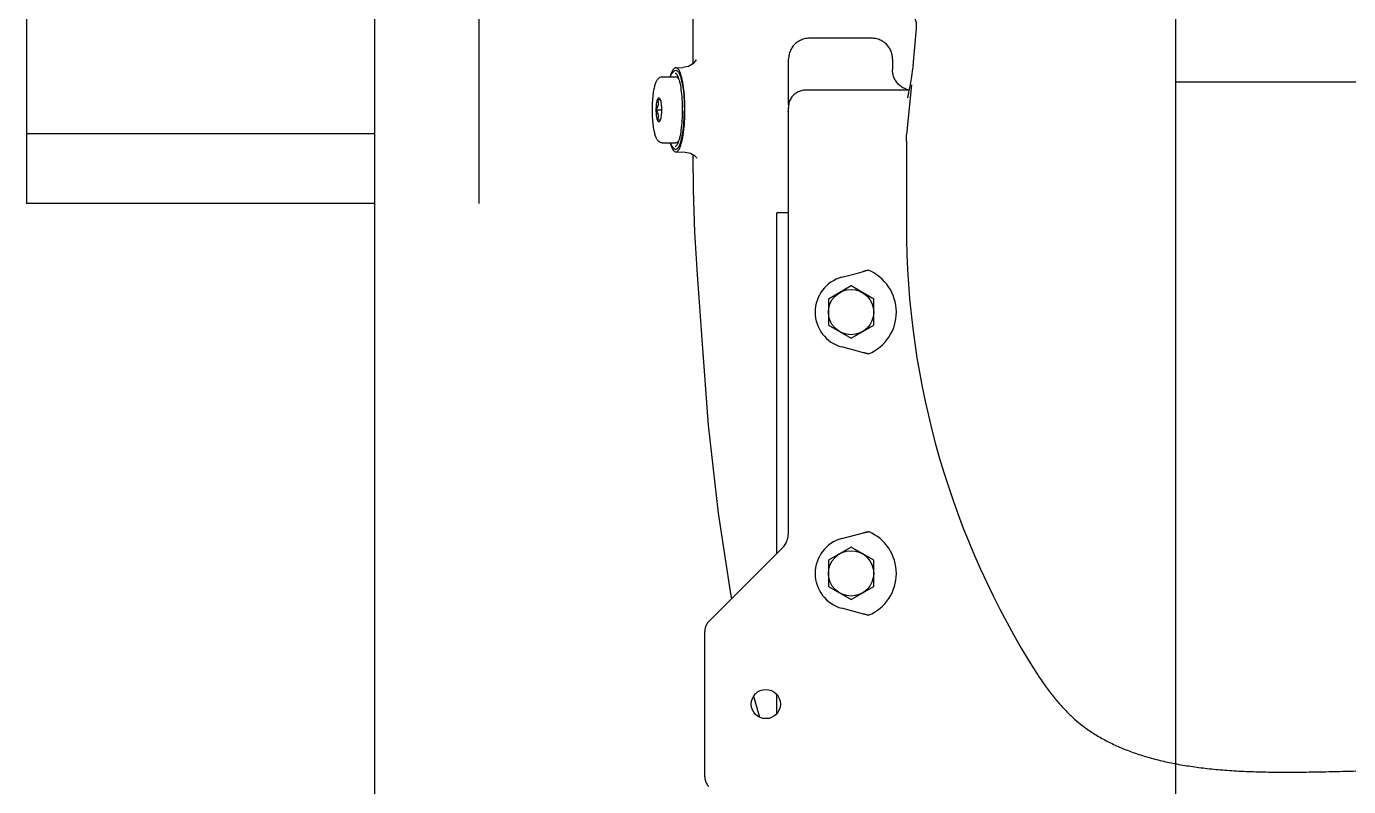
# Model space of a CAD drawing. Header units: millimetres. Extents: x 156850 to 204135, y 56350 to 74150.
# Drawn here: x 173950 to 174329.7, y 60029.8 to 60247.9 of the extents above; entities that cross this region are included whole.
import ezdxf

# ---------------------------------------------------------------- set-up
doc = ezdxf.new("R2010")
doc.units = ezdxf.units.MM
doc.header["$LTSCALE"] = 150
doc.layers.add('-----33 Equipment', color=5, linetype='Continuous')

# ---------------------------------------------------------------- blocks, each defined once
blk = doc.blocks.new('X-2F-PLAN$0$A$C73FA2420')
at = {"color": 0, "linetype": 'Continuous'}
for p, q in [((460.24, 1505.67), (460.24, 1501.77)), ((466.74, 1506.27), (466.74, 1507.02)), ((469.74, 1507.4), (469.74, 1505.9)), ((472.74, 1507.02), (472.74, 1506.29)), ((479.24, 1505.67), (479.24, 1501.77)), ((457.65, 1501.78), (457.61, 1499.08)), ((457.65, 1501.78), (457.65, 1501.77)), ((459.09, 1502.72), (458.69, 1502.34)), ((480.4, 1502.72), (480.8, 1502.34)), ((481.83, 1501.77), (481.83, 1501.78)), ((481.83, 1501.78), (481.87, 1499.79)), ((434.65, 1496.43), (422.36, 1495.68)), ((456.94, 1496.93), (456.74, 1496.93)), ((585.6, 1496.93), (482.91, 1496.93)), ((278.34, 1493.47), (320.03, 1493.47)), ((322.86, 1492.3), (343.93, 1471.23)), ((409.21, 1494.71), (403.79, 1494.35)), ((456.04, 1495.83), (455.86, 1495.71)), ((301.49, 1479.44), (295.4, 1477.73)), ((296.4, 1472.82), (301.97, 1472.82)), ((342.33, 1472.82), (440.18, 1472.82)), ((348.17, 1469.47), (470.39, 1469.47)), ((440.18, 1469.47), (440.18, 1472.82)), ((469.21, 1469.48), (440.18, 1469.48)), ((471.24, 1469.39), (484.3, 1469.39)), ((475.38, 1434.81), (475.38, 1464.48)), ((490.3, 1445.56), (490.3, 1463.39)), ((332.93, 1457.94), (329.18, 1451.46)), ((340.43, 1457.95), (332.94, 1457.95)), ((344.18, 1451.46), (340.44, 1457.94)), ((407.93, 1457.94), (404.18, 1451.46)), ((415.43, 1457.95), (407.94, 1457.95)), ((419.18, 1451.46), (415.44, 1457.94)), ((325.01, 1447.89), (326.69, 1454.13)), ((329.18, 1451.44), (332.93, 1444.96)), ((340.44, 1444.96), (344.18, 1451.44)), ((346.68, 1454.13), (348.35, 1447.89)), ((400.01, 1447.89), (401.69, 1454.13)), ((404.18, 1451.44), (407.93, 1444.96)), ((415.44, 1444.96), (419.18, 1451.44)), ((421.68, 1454.13), (422.99, 1449.23)), ((332.94, 1444.95), (340.43, 1444.95)), ((407.94, 1444.95), (415.43, 1444.95)), ((484.3, 1439.56), (481.3, 1439.56)), ((460.74, 1435.58), (436.74, 1435.58)), ((476.94, 1434.14), (462.62, 1435.49)), ((474.5, 1434.98), (474.2, 1435.04)), ((474.83, 1434.92), (474.5, 1434.98)), ((475.2, 1434.85), (474.83, 1434.92)), ((475.6, 1434.77), (475.2, 1434.85)), ((476.04, 1434.69), (475.6, 1434.77)), ((476.52, 1434.61), (476.04, 1434.69)), ((477.02, 1434.52), (476.52, 1434.61)), ((477.56, 1434.43), (477.02, 1434.52)), ((478.12, 1434.33), (477.56, 1434.43)), ((478.71, 1434.23), (478.12, 1434.33)), ((479.33, 1434.13), (478.71, 1434.23)), ((479.96, 1434.03), (479.33, 1434.13)), ((480.95, 1433.87), (479.96, 1434.03)), ((481.97, 1433.71), (480.95, 1433.87)), ((482.34, 1433.66), (481.97, 1433.71)), ((482.34, 1433.66), (493.12, 1432.65))]:
    blk.add_line(p, q, dxfattribs=at)
for points in [[(456.74, 1496.93), (446.72, 1496.83), (434.65, 1496.43)], [(457.61, 1499.09), (457.31, 1497.57), (456.66, 1496.43), (456.04, 1495.83)], [(483.98, 1495.98), (484.07, 1495.95), (483.67, 1496.19), (482.93, 1496.89), (482.21, 1498.11), (481.87, 1499.79)], [(403.79, 1494.35), (379.2, 1492.46), (354.01, 1489.65), (330.25, 1485.97), (329.37, 1485.79)], [(422.36, 1495.68), (415.86, 1495.19), (409.21, 1494.71)], [(474.2, 1435.04), (473.93, 1435.09), (473.82, 1435.12), (473.71, 1435.14), (473.6, 1435.17), (473.51, 1435.19), (473.43, 1435.21), (473.35, 1435.23), (473.29, 1435.24), (473.23, 1435.26), (473.19, 1435.27), (473.16, 1435.28), (473.14, 1435.28), (473.14, 1435.28)]]:
    blk.add_lwpolyline(points, dxfattribs=at)
for centre, radius in [((299.18, 1475.95), 4.19), ((336.68, 1451.45), 6.5), ((411.68, 1451.45), 6.5)]:
    blk.add_circle(centre, radius, dxfattribs=at)
for centre, radius, start, end in [((336.68, 1451.45), 10.35, 15, 165), ((411.68, 1451.45), 10.35, 15, 165), ((336.68, 1451.45), 7.5, 119.9264, 120.0736), ((336.68, 1451.45), 7.5, 59.9264, 60.0736), ((411.68, 1451.45), 7.5, 119.9264, 120.0736), ((411.68, 1451.45), 7.5, 59.9264, 60.0736), ((336.68, 1451.45), 7.5, 179.9264, 180.0736), ((336.68, 1451.45), 7.5, 359.9264, 0.0736), ((411.68, 1451.45), 7.5, 179.9264, 180.0736), ((411.68, 1451.45), 7.5, 359.9264, 0.0736), ((336.68, 1451.45), 13, 202.7409, 337.2591), ((336.68, 1451.45), 7.5, 239.9264, 240.0736), ((336.68, 1451.45), 7.5, 299.9264, 300.0736), ((411.68, 1451.45), 13, 202.7409, 337.6416), ((411.68, 1451.45), 7.5, 239.9264, 240.0736), ((411.68, 1451.45), 7.5, 299.9264, 300.0736), ((436.74, 1195.61), 239.97, 90, 122.4528), ((420.64, 1220.92), 209.97, 122.4528, 122.7916)]:
    blk.add_arc(centre, radius, start, end, dxfattribs=at)
for points, start_tangent, end_tangent in [([(460.24, 1505.67), (460.42, 1506.35), (460.87, 1506.9), (461.54, 1507.32), (462.46, 1507.68), (463.76, 1508), (465.52, 1508.28), (467.58, 1508.45), (469.74, 1508.51)], (0, 1), (1, 0)), ([(469.74, 1508.51), (471.92, 1508.45), (473.99, 1508.27), (475.75, 1508), (477.04, 1507.67), (477.96, 1507.31), (478.62, 1506.9), (479.07, 1506.35), (479.24, 1505.67)], (1, 0), (0, -1)), ([(466.37, 1506.48), (466.28, 1506.65), (466.4, 1506.84), (466.74, 1507.02)], (-0.70412, 0.710081), (0.936365, 0.351029)), ([(466.74, 1506.27), (466.4, 1506.46), (466.37, 1506.48)], (-0.936365, 0.351029), (-0.70412, 0.710081)), ([(466.74, 1507.02), (467.29, 1507.18), (468.01, 1507.3), (468.84, 1507.37), (469.74, 1507.4)], (0.936365, 0.351029), (1, 0)), ([(466.74, 1507.02), (467.37, 1506.81), (467.96, 1506.74), (468.53, 1506.81), (469.12, 1507.03), (469.74, 1507.4)], (0.915752, -0.401744), (0.823609, 0.567159)), ([(469.74, 1505.9), (468.84, 1505.93), (468.01, 1506), (467.29, 1506.12), (466.74, 1506.27)], (-1, 0), (-0.936365, 0.351029)), ([(469.74, 1507.4), (470.64, 1507.37), (471.48, 1507.3), (472.19, 1507.18), (472.74, 1507.02)], (1, 0), (0.936365, -0.351029)), ([(469.74, 1507.4), (470.37, 1507.03), (470.96, 1506.81), (471.53, 1506.74), (472.12, 1506.81), (472.74, 1507.02)], (0.823609, -0.567159), (0.915752, 0.401744)), ([(472.74, 1506.27), (472.19, 1506.12), (471.48, 1506), (470.64, 1505.93), (469.74, 1505.9)], (-0.936365, -0.351029), (-1, 0)), ([(472.74, 1507.02), (473.09, 1506.84), (473.21, 1506.65), (473.12, 1506.48)], (0.936365, -0.351029), (-0.70412, -0.710081)), ([(473.12, 1506.48), (473.09, 1506.46), (472.74, 1506.27)], (-0.70412, -0.710081), (-0.936365, -0.351029)), ([(458.14, 1502.51), (457.65, 1501.78)], (-0.790379, -0.612618), (-0.019038, -0.999819)), ([(457.65, 1501.77), (458.14, 1501.03)], (0, -1), (0.790379, -0.612618)), ([(459.57, 1503.18), (458.14, 1502.51)], (-0.954415, -0.298484), (-0.790379, -0.612618)), ([(458.14, 1501.03), (458.43, 1500.83)], (0.790379, -0.612618), (0.85383, -0.520551)), ([(458.69, 1502.33), (458.4, 1501.8)], (-0.711406, -0.702782), (0, -1)), ([(458.4, 1501.8), (458.5, 1501.5)], (0, -1), (0.528577, -0.848886)), ([(458.43, 1500.83), (458.58, 1500.75)], (0.85383, -0.520551), (0.880127, -0.474738)), ([(458.5, 1501.5), (458.63, 1501.33)], (0.528577, -0.848886), (0.670705, -0.741724)), ([(458.58, 1500.75), (459.57, 1500.35), (461.48, 1499.86)], (0.880127, -0.474738), (0.978787, -0.204881)), ([(458.63, 1501.33), (458.96, 1501.04)], (0.670705, -0.741724), (0.80265, -0.59645)), ([(458.81, 1502.44), (458.69, 1502.33)], (-0.759948, -0.649984), (-0.711406, -0.702782)), ([(458.96, 1501.04), (459.75, 1500.6)], (0.80265, -0.59645), (0.931802, -0.362968)), ([(459.1, 1502.76), (459.66, 1503.12)], (0.739582, 0.673067), (0.895565, 0.44493)), ([(459.99, 1501.29), (459.24, 1501.84), (459.2, 1501.98)], (-0.929009, 0.370058), (-0.11677, 0.993159)), ([(460.24, 1503.38), (459.57, 1503.18)], (-0.964644, -0.263556), (-0.954415, -0.298484)), ([(459.66, 1503.12), (460.23, 1503.37)], (0.895565, 0.44493), (0.929417, 0.369032)), ([(459.75, 1500.6), (460.57, 1500.35), (461.59, 1500.11)], (0.931802, -0.362968), (0.975341, -0.220704)), ([(460.07, 1501.25), (459.99, 1501.29)], (-0.930267, 0.366884), (-0.929009, 0.370058)), ([(461.58, 1500.74), (460.07, 1501.25)], (-0.965131, 0.261766), (-0.930267, 0.366884)), ([(460.4, 1503.42), (460.24, 1503.38)], (-0.966805, -0.255516), (-0.964644, -0.263556)), ([(461.57, 1500.72), (460.86, 1501.04), (460.31, 1501.52), (460.27, 1501.77)], (-0.936448, 0.350805), (0, 1)), ([(461.48, 1499.86), (461.83, 1499.79), (464.72, 1499.39), (468.02, 1499.18), (469.74, 1499.15)], (0.978787, -0.204881), (1, 0)), ([(461.74, 1500.7), (461.58, 1500.74)], (-0.968866, 0.247587), (-0.965131, 0.261766)), ([(461.59, 1500.11), (462.62, 1499.89)], (0.975341, -0.220704), (0.982991, -0.183656)), ([(463.88, 1500.3), (461.74, 1500.7)], (-0.990748, 0.135714), (-0.968866, 0.247587)), ([(462.62, 1499.89), (463.08, 1499.81)], (0.982991, -0.183656), (0.986315, -0.164873)), ([(463.08, 1499.81), (466.24, 1499.46), (469.74, 1499.34)], (0.986315, -0.164873), (1, 0)), ([(469.74, 1499.93), (466.68, 1500.02), (463.88, 1500.3)], (-1, 0), (-0.990748, 0.135714)), ([(475.61, 1500.3), (472.81, 1500.02), (469.74, 1499.93)], (-0.990754, -0.135669), (-1, 0)), ([(469.74, 1499.15), (471.46, 1499.18), (474.77, 1499.39), (477.66, 1499.79), (478.01, 1499.86)], (1, 0), (0.978789, 0.204872)), ([(476.41, 1499.81), (473.25, 1499.46), (469.74, 1499.34)], (-0.986315, -0.164873), (-1, 0)), ([(477.75, 1500.7), (475.61, 1500.3)], (-0.968851, -0.247645), (-0.990754, -0.135669)), ([(476.87, 1499.89), (476.41, 1499.81)], (-0.982991, -0.183656), (-0.986315, -0.164873)), ([(477.9, 1500.11), (476.87, 1499.89)], (-0.975342, -0.220697), (-0.982991, -0.183656)), ([(477.91, 1500.74), (477.75, 1500.7)], (-0.965134, -0.261757), (-0.968851, -0.247645)), ([(479.73, 1500.6), (478.92, 1500.35), (477.9, 1500.11)], (-0.931802, -0.362968), (-0.975342, -0.220697)), ([(479.42, 1501.25), (477.91, 1500.74)], (-0.930391, -0.366568), (-0.965134, -0.261757)), ([(479.22, 1501.77), (479.17, 1501.52), (478.63, 1501.04), (477.92, 1500.72)], (0, -1), (-0.936462, -0.350769)), ([(478.01, 1499.86), (479.92, 1500.35), (480.91, 1500.75)], (0.978789, 0.204872), (0.880172, 0.474655)), ([(479.1, 1503.43), (479.26, 1503.37)], (0.937092, -0.349083), (0.929449, -0.368949)), ([(479.92, 1503.18), (479.25, 1503.38)], (-0.954414, 0.298485), (-0.964644, 0.263556)), ([(479.26, 1503.37), (479.83, 1503.12)], (0.929449, -0.368949), (0.89588, -0.444297)), ([(479.5, 1501.29), (479.42, 1501.25)], (-0.929169, -0.369656), (-0.930391, -0.366568)), ([(480.24, 1501.82), (479.5, 1501.29)], (-0.388664, -0.921379), (-0.929169, -0.369656)), ([(480.53, 1501.04), (479.73, 1500.6)], (-0.80265, -0.59645), (-0.931802, -0.362968)), ([(479.83, 1503.12), (480.39, 1502.76)], (0.89588, -0.444297), (0.738866, -0.673852)), ([(481, 1502.74), (479.92, 1503.18)], (-0.865131, 0.501547), (-0.954414, 0.298485)), ([(480.29, 1501.98), (480.25, 1501.83), (480.24, 1501.82)], (-0.119499, -0.992834), (-0.388664, -0.921379)), ([(480.86, 1501.33), (480.53, 1501.04)], (-0.670705, -0.741724), (-0.80265, -0.59645)), ([(480.68, 1502.44), (480.79, 1502.33)], (0.759897, -0.650043), (0.711406, -0.702782)), ([(480.79, 1502.33), (481.08, 1501.8)], (0.711406, -0.702782), (0, -1)), ([(480.99, 1501.5), (480.86, 1501.33)], (-0.528953, -0.848651), (-0.670705, -0.741724)), ([(480.91, 1500.75), (481.3, 1501)], (0.880172, 0.474655), (0.801844, 0.597534)), ([(481.08, 1501.8), (480.99, 1501.5)], (0, -1), (-0.528953, -0.848651)), ([(481.83, 1501.78), (481.35, 1502.51), (481, 1502.74)], (-0.019038, 0.999819), (-0.865131, 0.501547)), ([(481.3, 1501), (481.35, 1501.03)], (0.801844, 0.597534), (0.790376, 0.612622)), ([(481.35, 1501.03), (481.83, 1501.77)], (0.790376, 0.612622), (0, 1)), ([(278.34, 1493.47), (277.82, 1493.44), (277.31, 1493.34), (276.81, 1493.17), (276.34, 1492.94), (275.91, 1492.65), (275.51, 1492.3)], (-1, 0), (-0.707107, -0.707107)), ([(322.86, 1492.3), (322.46, 1492.65), (322.03, 1492.94), (321.56, 1493.17), (321.06, 1493.34), (320.55, 1493.44), (320.03, 1493.47)], (-0.707107, 0.707107), (-1, 0)), ([(343.93, 1471.23), (344.43, 1470.78), (344.98, 1470.39), (345.57, 1470.07), (346.19, 1469.81), (346.83, 1469.62), (347.5, 1469.51), (348.17, 1469.47)], (0.707107, -0.707107), (1, 0)), ([(469.21, 1469.48), (469.28, 1469.48)], (1, 0), (0.999918, -0.012805)), ([(475.38, 1464.48), (475.34, 1465.13), (475.21, 1465.77), (475, 1466.39), (474.71, 1466.97), (474.35, 1467.52), (473.92, 1468.01), (473.43, 1468.44), (472.89, 1468.8), (472.3, 1469.09), (471.68, 1469.3), (471.04, 1469.43), (470.39, 1469.47)], (0, 1), (-1, 0)), ([(490.3, 1463.39), (490.26, 1464.02), (490.17, 1464.64), (490, 1465.25), (489.78, 1465.83), (489.49, 1466.39), (489.15, 1466.92), (488.76, 1467.41), (488.31, 1467.85), (487.82, 1468.24), (487.3, 1468.59), (486.74, 1468.87), (486.15, 1469.1), (485.55, 1469.26), (484.92, 1469.36), (484.3, 1469.39)], (0, 1), (-1, 0)), ([(324.69, 1446.45), (324.69, 1446.5), (324.7, 1446.57), (324.72, 1446.67), (324.75, 1446.8), (324.78, 1446.96), (324.83, 1447.15), (324.88, 1447.38), (324.95, 1447.63), (325.01, 1447.89)], (-0.036022, 0.999351), (0.258819, 0.965926)), ([(348.35, 1447.89), (348.42, 1447.63), (348.49, 1447.38), (348.54, 1447.15), (348.59, 1446.96), (348.62, 1446.8), (348.65, 1446.67), (348.66, 1446.57), (348.67, 1446.5), (348.67, 1446.43)], (0.258819, -0.965926), (-0.386565, -0.922262)), ([(399.69, 1446.45), (399.69, 1446.5), (399.7, 1446.57), (399.72, 1446.67), (399.75, 1446.8), (399.78, 1446.96), (399.83, 1447.15), (399.88, 1447.38), (399.95, 1447.63), (400.01, 1447.89)], (-0.036022, 0.999351), (0.258819, 0.965926)), ([(422.99, 1449.23), (423.18, 1448.58), (423.37, 1447.96)], (0.258819, -0.965926), (0.317184, -0.948364)), ([(423.37, 1447.96), (423.45, 1447.74), (423.52, 1447.51), (423.58, 1447.31), (423.63, 1447.13), (423.67, 1446.97), (423.69, 1446.83), (423.71, 1446.72), (423.72, 1446.63)], (0.317184, -0.948364), (0.04747, -0.998873)), ([(324.69, 1446.43), (324.69, 1446.45)], (-0.386565, 0.922262), (-0.036022, 0.999351)), ([(399.69, 1446.43), (399.69, 1446.45)], (-0.386565, 0.922262), (-0.036022, 0.999351)), ([(423.72, 1446.63), (423.71, 1446.54), (423.7, 1446.51)], (0.047462, -0.998873), (-0.680021, -0.733192)), ([(484.3, 1439.56), (484.92, 1439.6), (485.55, 1439.7), (486.15, 1439.86), (486.74, 1440.08), (487.3, 1440.37), (487.82, 1440.71), (488.31, 1441.11), (488.76, 1441.55), (489.15, 1442.04), (489.49, 1442.56), (489.78, 1443.12), (490, 1443.71), (490.17, 1444.32), (490.26, 1444.94), (490.3, 1445.56)], (1, 0), (0, 1)), ([(475.43, 1434.8), (475.43, 1434.81), (475.59, 1435.42), (475.82, 1436.01), (476.1, 1436.57), (476.44, 1437.09), (476.84, 1437.58), (477.28, 1438.02), (477.77, 1438.42), (478.3, 1438.76), (478.86, 1439.05), (479.44, 1439.27), (480.05, 1439.43), (480.67, 1439.53), (481.3, 1439.56)], (0.20621, 0.978508), (1, 0)), ([(460.74, 1435.58), (461.37, 1435.57), (462, 1435.54), (462.62, 1435.49)], (1, 0), (0.995595, -0.093756)), ([(493.12, 1432.65), (493.74, 1432.62), (494.37, 1432.66), (494.98, 1432.76), (495.58, 1432.93), (496.16, 1433.16), (496.72, 1433.44), (497.24, 1433.79), (497.72, 1434.18), (498.16, 1434.63), (498.55, 1435.11), (498.89, 1435.64), (499.17, 1436.19), (499.39, 1436.78), (499.55, 1437.38), (499.65, 1438), (499.68, 1438.62)], (0.995592, -0.093788), (-0.000001, 1)), ([(306.92, 1397.44), (303.64, 1395.12), (300.7, 1392.82), (298.11, 1390.55), (295.86, 1388.32), (293.9, 1386.14), (292.24, 1383.99)], (-0.830408, -0.557156), (-0.582629, -0.812738)), ([(292.24, 1383.99), (290.25, 1380.98), (288.45, 1377.77), (286.83, 1374.35), (285.39, 1370.71), (284.12, 1366.83), (283.01, 1362.7)], (-0.582624, -0.812742), (-0.234668, -0.972075)), ([(283.01, 1362.7), (282.09, 1358.46), (281.32, 1353.94), (280.7, 1349.15), (280.22, 1344.08), (279.89, 1338.71), (279.7, 1333.05), (279.63, 1327.07), (279.67, 1320.75), (279.79, 1314.27), (279.94, 1307.97), (280.07, 1302.08)], (-0.234668, -0.972076), (0.019605, -0.999808))]:
    blk.add_spline(points, degree=3, dxfattribs=dict(at, start_tangent=start_tangent, end_tangent=end_tangent))
blk = doc.blocks.new('X-2F-PLAN$0$zw$C47F')
at = {"layer": '-----33 Equipment'}
for p, q in [((3540.86, 2536.3), (3340.86, 2536.3)), ((3340.86, 2436.3), (3340.86, 2536.3)), ((3360.86, 2436.3), (3360.86, 2536.3)), ((6141.06, 2436.3), (159.78, 2436.3)), ((3340.86, 2406.3), (3540.86, 2406.3)), ((3425.86, 2206.3), (2437.98, 2206.3)), ((3375.86, 2206.3), (3375.86, 1166.3))]:
    blk.add_line(p, q, dxfattribs=at)
blk.add_blockref('X-2F-PLAN$0$A$C73FA2420', (2898.05, 848.02), dxfattribs=at)

msp = doc.modelspace()

# ---------------------------------------------------------------- block references
at = {"layer": '-----33 Equipment', "rotation": 90.00000000000001}
msp.add_blockref('X-2F-PLAN$0$zw$C47F', (176486.3, 56856.22), dxfattribs=at)

doc.saveas('drawing.dxf')
